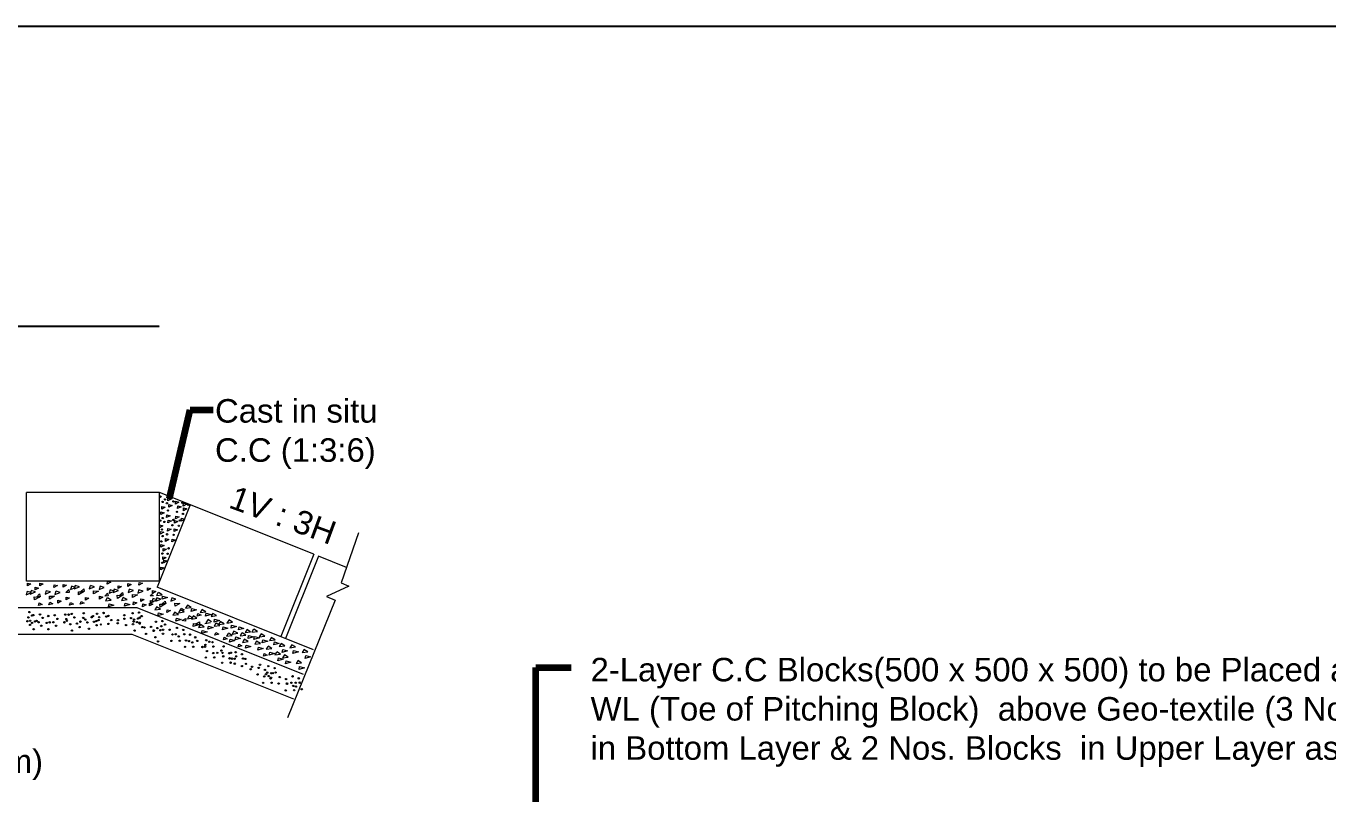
# Model space of a CAD drawing. Header units: inches. Extents: x 15 to 141071, y -30183 to 14738.
# Drawn here: x 31949 to 35845, y 763 to 3062 of the extents above; entities that cross this region are included whole.
import ezdxf

# ---------------------------------------------------------------- set-up
doc = ezdxf.new("R2010")
doc.units = ezdxf.units.IN
doc.header["$MEASUREMENT"] = 0
doc.header["$PDMODE"] = 3
doc.layers.add('LINE', color=7, linetype='Continuous')
doc.styles.get("Standard").update_dxf_attribs({"font": 'arial.ttf'})
doc.dimstyles.get("Standard").update_dxf_attribs({"dimtxt": 0.18, "dimasz": 0.18, "dimexe": 0.18, "dimexo": 0.0625, "dimgap": 0.09, "dimtad": 0, "dimtih": 1, "dimtoh": 1, "dimdec": 4, "dimzin": 0, "dimdsep": 46, "dimtxsty": 'Standard', "dimcen": 0.09, "dimadec": 0, "dimazin": 0, "dimtfac": 1, "dimtdec": 4, "dimtofl": 0, "dimtmove": 0, "dimatfit": 3, "dimfxl": 1, "dimtolj": 1, "dimtzin": 0, "dimarcsym": 0})

# ---------------------------------------------------------------- blocks, each defined once
blk = doc.blocks.new('*D16')
at = {"color": 0, "lineweight": -2, "ltscale": 0.5, "transparency": 16777216}
for p, q in [((30490.3, 2162.1), (30490.3, 2162.4)), ((30491.3, 2162.2), (31417.9, 2162.2)), ((32347.8, 2162.2), (31421.3, 2162.2)), ((32348.8, 2162.1), (32348.8, 2162.4))]:
    blk.add_line(p, q, dxfattribs=at)
at = {"color": 0, "linetype": 'Continuous', "ltscale": 0.5, "transparency": 16777216}
for points in [[(30491.3, 2162.4), (30491.3, 2162), (30490.3, 2162.2)], [(32347.8, 2162.4), (32347.8, 2162), (32348.8, 2162.2)]]:
    blk.add_solid(points, dxfattribs=at)
at = {"layer": 'Defpoints', "color": 0, "linetype": 'Continuous', "ltscale": 0.5, "transparency": 16777216}
for p in [(32348.8, 2162.2), (30490.3, 1664.9), (32348.8, 1664.9)]:
    blk.add_point(p, dxfattribs=at)
at = {"color": 0, "linetype": 'Continuous', "lineweight": 20, "ltscale": 0.5, "transparency": 16777216, "insert": (31419.6, 2162.2), "char_height": 0.85, "attachment_point": 5}
blk.add_mtext('\\A1;2.10m', dxfattribs=at)

msp = doc.modelspace()

# ---------------------------------------------------------------- hatches: boundary and pattern name
at = {"layer": 'LINE', "lineweight": 20, "ltscale": 0.5}
for points in [[(32353.779661, 1652.852203, -1), (32349.68164, 1652.852203, -1)], [(32360.041254, 1636.960879, -1), (32355.943234, 1636.960879, -1)], [(32367.65327, 1644.427127, -1), (32363.55525, 1644.427127, -1)], [(32392.407612, 1638.447787, -1), (32388.309592, 1638.447787, -1)], [(32419.22112, 1634.50918, -1), (32415.123099, 1634.50918, -1)], [(32372.821693, 1633.012223, -1), (32368.723673, 1633.012223, -1)], [(32376.634897, 1611.413761, -1), (32372.536876, 1611.413761, -1)], [(32403.448404, 1607.475154, -1), (32399.350384, 1607.475154, -1)], [(32420.798088, 1601.173382, -1), (32416.700067, 1601.173382, -1)], [(32436.570803, 1628.207408, -1), (32432.472783, 1628.207408, -1)], [(32352.883268, 1581.290006, -1), (32348.785247, 1581.290006, -1)], [(32360.495283, 1588.756254, -1), (32356.397263, 1588.756254, -1)], [(32365.663706, 1577.34135, -1), (32361.565686, 1577.34135, -1)], [(32389.253268, 1567.158442, -1), (32385.155248, 1567.158442, -1)], [(32392.517788, 1583.193559, -1), (32388.419768, 1583.193559, -1)], [(32408.574714, 1565.582999, -1), (32404.476694, 1565.582999, -1)], [(32411.839234, 1581.618116, -1), (32407.741213, 1581.618116, -1)], [(32356.610445, 1518.923786, -1), (32352.512424, 1518.923786, -1)], [(32358.488728, 1554.571737, -1), (32354.390708, 1554.571737, -1)], [(32359.874964, 1534.958903, -1), (32355.776944, 1534.958903, -1)], [(32373.480553, 1540.124416, -1), (32369.382532, 1540.124416, -1)], [(32392.801999, 1538.548973, -1), (32388.703978, 1538.548973, -1)], [(32359.605719, 1482.516557, -1), (32355.507698, 1482.516557, -1)], [(32374.805169, 1482.134166, -1), (32370.707149, 1482.134166, -1)], [(32378.069689, 1498.169283, -1), (32373.971668, 1498.169283, -1)], [(32359.032454, 1455.10014, -1), (32354.934433, 1455.10014, -1)], [(31958.384838, 1291.559149, -1), (31954.286818, 1291.559149, -1)], [(31961.683168, 1307.402318, -1), (31957.585148, 1307.402318, -1)], [(31969.58441, 1296.724012, -1), (31965.486389, 1296.724012, -1)], [(31973.588825, 1298.377515, -1), (31969.490804, 1298.377515, -1)], [(31993.240332, 1300.520403, -1), (31989.142312, 1300.520403, -1)], [(32001.141574, 1289.842096, -1), (31997.043553, 1289.842096, -1)], [(32017.711279, 1295.624726, -1), (32013.613259, 1295.624726, -1)], [(32037.362787, 1297.767614, -1), (32033.264766, 1297.767614, -1)], [(32045.264028, 1287.089308, -1), (32041.166008, 1287.089308, -1)], [(32068.727832, 1299.753891, -1), (32064.629811, 1299.753891, -1)], [(32072.349742, 1286.257901, -1), (32068.251721, 1286.257901, -1)], [(32078.783559, 1300.386628, -1), (32074.980169, 1298.860851, -1)], [(32088.379339, 1301.896778, -1), (32084.281318, 1301.896778, -1)], [(32096.280581, 1291.218472, -1), (32092.18256, 1291.218472, -1)], [(32122.704141, 1290.05179, -1), (32118.60612, 1290.05179, -1)], [(32123.880966, 1303.883055, -1), (32119.782945, 1303.883055, -1)], [(32128.63077, 1284.915273, -1), (32124.53275, 1284.915273, -1)], [(32147.705973, 1292.006923, -1), (32143.607952, 1292.006923, -1)], [(32151.433714, 1295.347636, -1), (32147.335694, 1295.347636, -1)], [(32163.866926, 1302.506642, -1), (32159.768906, 1302.506642, -1)], [(32168.616731, 1283.53886, -1), (32164.51871, 1283.53886, -1)], [(32170.208657, 1291.94818, -1), (32166.110636, 1291.94818, -1)], [(32183.518434, 1304.649529, -1), (32179.420413, 1304.649529, -1)], [(32191.419675, 1293.971223, -1), (32187.321655, 1293.971223, -1)], [(32198.060371, 1295.800812, -1), (32193.962351, 1295.800812, -1)], [(32245.564887, 1297.697202, -1), (32241.466867, 1297.697202, -1)], [(32245.892463, 1287.302316, -1), (32241.794442, 1287.302316, -1)], [(32265.54397, 1289.445204, -1), (32261.44595, 1289.445204, -1)], [(32270.0367, 1303.883055, -1), (32265.93868, 1303.883055, -1)], [(32274.786505, 1284.915273, -1), (32270.688484, 1284.915273, -1)], [(32286.775589, 1288.011757, -1), (32282.677568, 1288.011757, -1)], [(32289.688208, 1306.025942, -1), (32285.590187, 1306.025942, -1)], [(32291.825654, 1290.610954, -1), (32287.727633, 1290.610954, -1)], [(32297.589449, 1295.347636, -1), (32293.491429, 1295.347636, -1)], [(31955.463708, 1279.8105, -1), (31951.365688, 1279.8105, -1)], [(31963.36495, 1269.132194, -1), (31959.266929, 1269.132194, -1)], [(31963.784343, 1281.372729, -1), (31959.686323, 1281.372729, -1)], [(31969.452331, 1274.978943, -1), (31965.354311, 1274.978943, -1)], [(31974.202136, 1256.011161, -1), (31970.104115, 1256.011161, -1)], [(31978.33863, 1279.409734, -1), (31974.240609, 1279.409734, -1)], [(31983.087704, 1281.126232, -1), (31978.989684, 1281.126232, -1)], [(31989.103838, 1277.12183, -1), (31985.005818, 1277.12183, -1)], [(31997.00508, 1266.443524, -1), (31992.907059, 1266.443524, -1)], [(32013.574786, 1274.978943, -1), (32009.476765, 1274.978943, -1)], [(32018.32459, 1256.011161, -1), (32014.22657, 1256.011161, -1)], [(32022.461084, 1276.656945, -1), (32018.363063, 1276.656945, -1)], [(32033.226293, 1277.12183, -1), (32029.128272, 1277.12183, -1)], [(32041.127534, 1266.443524, -1), (32037.029514, 1266.443524, -1)], [(32066.248993, 1277.448176, -1), (32062.445603, 1275.922399, -1)], [(32073.477636, 1280.786109, -1), (32069.379616, 1280.786109, -1)], [(32083.895005, 1270.849779, -1), (32079.796985, 1270.849779, -1)], [(32088.64481, 1251.881997, -1), (32084.546789, 1251.881997, -1)], [(32103.546512, 1272.992666, -1), (32099.448492, 1272.992666, -1)], [(32111.447754, 1262.31436, -1), (32107.349733, 1262.31436, -1)], [(32114.153198, 1278.670678, -1), (32110.055178, 1278.670678, -1)], [(32134.911557, 1276.355318, -1), (32130.813537, 1276.355318, -1)], [(32139.661362, 1257.387537, -1), (32135.563341, 1257.387537, -1)], [(32154.563065, 1278.498206, -1), (32150.465044, 1278.498206, -1)], [(32161.657714, 1280.567068, -1), (32157.559694, 1280.567068, -1)], [(32162.464306, 1267.8199, -1), (32158.366286, 1267.8199, -1)], [(32175.258721, 1270.193448, -1), (32171.160701, 1270.193448, -1)], [(32197.760111, 1272.03165, -1), (32193.662091, 1272.03165, -1)], [(32206.311054, 1283.412762, -1), (32202.213033, 1283.412762, -1)], [(32225.61312, 1273.987337, -1), (32221.5151, 1273.987337, -1)], [(32226.262821, 1282.768699, -1), (32222.1648, 1282.768699, -1)], [(32250.642267, 1268.334535, -1), (32246.544247, 1268.334535, -1)], [(32271.415502, 1270.849779, -1), (32267.317482, 1270.849779, -1)], [(32273.445212, 1278.766898, -1), (32269.347191, 1278.766898, -1)], [(32276.165307, 1251.881997, -1), (32272.067286, 1251.881997, -1)], [(32283.276006, 1277.332897, -1), (32279.177985, 1277.332897, -1)], [(32291.06701, 1272.992666, -1), (32286.968989, 1272.992666, -1)], [(32291.826948, 1275.435953, -1), (32287.728927, 1275.435953, -1)], [(32298.968251, 1262.31436, -1), (32294.870231, 1262.31436, -1)], [(32305.910336, 1260.969378, -1), (32301.812316, 1260.969378, -1)], [(32325.561843, 1263.112266, -1), (32321.463823, 1263.112266, -1)], [(32333.463085, 1252.433959, -1), (32329.365064, 1252.433959, -1)], [(32333.692098, 1250.87173, -1), (32329.594077, 1250.87173, -1)], [(32339.911558, 1278.463548, -1), (32335.813537, 1278.463548, -1)], [(32344.661362, 1259.495767, -1), (32340.563342, 1259.495767, -1)], [(32353.343605, 1253.014618, -1), (32349.245584, 1253.014618, -1)], [(32356.264735, 1264.763267, -1), (32352.166714, 1264.763267, -1)], [(32359.563065, 1280.606436, -1), (32355.465045, 1280.606436, -1)], [(32361.66424, 1254.576847, -1), (32357.56622, 1254.576847, -1)], [(32367.464307, 1269.92813, -1), (32363.366286, 1269.92813, -1)], [(32380.967601, 1254.33035, -1), (32376.86958, 1254.33035, -1)], [(32402.702723, 1259.308966, -1), (32398.953643, 1260.963709, -1)], [(32421.54621, 1253.334293, -1), (32417.79713, 1254.989036, -1)], [(32310.660141, 1242.001596, -1), (32306.56212, 1242.001596, -1)], [(32338.441902, 1231.903949, -1), (32334.343882, 1231.903949, -1)], [(32346.505947, 1219.526878, -1), (32342.407926, 1219.526878, -1)], [(32361.244846, 1242.336312, -1), (32357.146826, 1242.336312, -1)], [(32386.15667, 1220.3024, -1), (32382.40759, 1221.957143, -1)], [(32389.470319, 1239.573028, -1), (32385.721239, 1241.22777, -1)], [(32399.389074, 1240.038338, -1), (32395.639994, 1241.693081, -1)], [(32408.313806, 1233.598355, -1), (32404.564726, 1235.253098, -1)], [(32411.230466, 1220.638844, -1), (32407.481387, 1222.293586, -1)], [(32424.46287, 1240.374782, -1), (32420.71379, 1242.029525, -1)], [(32429.835807, 1221.756789, -1), (32426.086728, 1223.411532, -1)], [(32438.643011, 1219.703707, -1), (32434.893932, 1221.35845, -1)], [(32441.956661, 1238.974335, -1), (32438.207581, 1240.629078, -1)], [(32448.679294, 1215.782117, -1), (32444.930214, 1217.436859, -1)], [(32457.515462, 1230.949081, -1), (32453.766382, 1232.603823, -1)], [(32463.716808, 1220.040151, -1), (32459.967728, 1221.694894, -1)], [(32488.160496, 1208.342577, -1), (32484.411416, 1209.99732, -1)], [(32490.296542, 1222.151895, -1), (32486.547462, 1223.806638, -1)], [(32499.751531, 1218.670347, -1), (32495.6559, 1218.810261, -1)], [(32509.140029, 1216.177223, -1), (32505.390949, 1217.831965, -1)], [(32426.522158, 1202.486161, -1), (32422.773078, 1204.140904, -1)], [(32451.595955, 1202.822605, -1), (32447.846875, 1204.477348, -1)], [(32479.021932, 1202.746413, -1), (32474.926301, 1202.886328, -1)], [(32486.982893, 1202.881267, -1), (32483.233813, 1204.53601, -1)], [(32489.187389, 1170.313937, -1), (32485.43831, 1171.968679, -1)], [(32492.501039, 1189.584565, -1), (32488.751959, 1191.239307, -1)], [(32511.344525, 1183.609892, -1), (32507.595446, 1185.264635, -1)], [(32512.056689, 1203.217711, -1), (32508.307609, 1204.872454, -1)], [(32514.261186, 1170.650381, -1), (32510.512106, 1172.305123, -1)], [(32523.340795, 1184.521547, -1), (32519.591715, 1186.17629, -1)], [(32535.759224, 1191.480782, -1), (32532.010144, 1193.135525, -1)], [(32539.107132, 1184.388514, -1), (32535.358052, 1186.043257, -1)], [(32541.396688, 1174.021304, -1), (32537.647608, 1175.676047, -1)], [(32542.420781, 1203.659142, -1), (32538.671701, 1205.313885, -1)], [(32559.421649, 1183.17393, -1), (32555.672569, 1184.828673, -1)], [(32560.240174, 1168.046631, -1), (32556.491095, 1169.701374, -1)], [(32564.180928, 1184.724958, -1), (32560.431848, 1186.379701, -1)], [(32567.566112, 1167.074579, -1), (32563.817032, 1168.729322, -1)], [(32575.13256, 1166.983341, -1), (32571.38348, 1168.638083, -1)], [(32578.446209, 1186.253968, -1), (32574.697129, 1187.908711, -1)], [(32579.984541, 1174.033814, -1), (32576.235461, 1175.688556, -1)], [(32597.289696, 1180.279296, -1), (32593.540616, 1181.934038, -1)], [(32600.206356, 1167.319784, -1), (32596.457276, 1168.974527, -1)], [(32607.020377, 1166.312135, -1), (32603.271298, 1167.966877, -1)], [(32538.083039, 1154.750676, -1), (32534.333959, 1156.405419, -1)], [(32563.156835, 1155.08712, -1), (32559.407755, 1156.741863, -1)], [(32575.82024, 1152.092297, -1), (32572.07116, 1153.74704, -1)], [(32597.147916, 1144.688126, -1), (32593.398837, 1146.342869, -1)], [(32609.566345, 1151.647361, -1), (32605.817266, 1153.302104, -1)], [(32623.418968, 1135.230502, -1), (32619.669889, 1136.885245, -1)], [(32627.55918, 1143.0018, -1), (32623.810101, 1144.656543, -1)], [(32647.348018, 1139.223119, -1), (32643.598939, 1140.877862, -1)], [(32651.245694, 1148.865166, -1), (32647.496614, 1150.519909, -1)], [(32666.191505, 1133.248446, -1), (32662.442425, 1134.903189, -1)], [(32676.131556, 1144.642811, -1), (32672.382476, 1146.297554, -1)], [(32694.975043, 1138.668138, -1), (32691.225963, 1140.322881, -1)], [(32644.034369, 1119.952491, -1), (32640.285289, 1121.607234, -1)], [(32660.740775, 1094.594897, -1), (32656.991695, 1096.24964, -1)], [(32664.054424, 1113.865525, -1), (32660.305344, 1115.520268, -1)], [(32669.108166, 1120.288935, -1), (32665.359086, 1121.943678, -1)], [(32672.817907, 1125.372183, -1), (32669.068827, 1127.026926, -1)], [(32677.522845, 1115.007454, -1), (32673.773765, 1116.662197, -1)], [(32682.897911, 1107.890852, -1), (32679.148831, 1109.545595, -1)], [(32684.579717, 1109.81924, -1), (32680.830638, 1111.473983, -1)], [(32685.036468, 1123.363925, -1), (32681.287389, 1125.018667, -1)], [(32685.814571, 1094.931341, -1), (32682.065491, 1096.586084, -1)], [(32690.706058, 1123.702633, -1), (32686.956978, 1125.357376, -1)], [(32697.891703, 1125.708627, -1), (32694.142623, 1127.363369, -1)], [(32707.104649, 1092.621001, -1), (32703.355569, 1094.275744, -1)], [(32710.418298, 1111.891629, -1), (32706.669219, 1113.546372, -1)], [(32729.261785, 1105.916956, -1), (32725.512705, 1107.571699, -1)], [(32731.757145, 1091.435764, -1), (32728.008065, 1093.090507, -1)], [(32732.178446, 1092.957445, -1), (32728.429366, 1094.612188, -1)], [(32745.274698, 1094.896188, -1), (32741.525618, 1096.550931, -1)], [(32748.588347, 1114.166816, -1), (32744.839267, 1115.821559, -1)], [(32758.017027, 1095.029834, -1), (32754.267947, 1096.684576, -1)], [(32767.431834, 1108.192144, -1), (32763.682754, 1109.846886, -1)], [(32770.348494, 1095.232632, -1), (32766.599414, 1096.887375, -1)], [(32728.443496, 1072.165136, -1), (32724.694416, 1073.819879, -1)], [(32750.600631, 1085.461092, -1), (32746.851552, 1087.115834, -1)], [(32753.517292, 1072.50158, -1), (32749.768212, 1074.156323, -1)], [(32758.84359, 1083.530503, -1), (32755.09451, 1085.185246, -1)], [(32776.403762, 1075.510477, -1), (32772.654683, 1077.165219, -1)]]:
    msp.add_hatch(color=7, dxfattribs=at).paths.add_polyline_path(points)

# ---------------------------------------------------------------- linework, layer by layer
at = {"layer": 'LINE', "color": 7, "lineweight": 20, "ltscale": 0.5}
for p, q in [((31950.54067, 1399.536808), (31950.54067, 1664.871229)), ((32348.835166, 1664.871229), (31950.54067, 1664.871229)), ((32348.835166, 1399.536808), (32348.835166, 1664.871229)), ((32810.136949, 1480.350516), (32348.835166, 1664.871229)), ((32373.622397, 1640.055493), (32374.121726, 1648.359924)), ((32384.092039, 1645.769971), (32373.622397, 1640.055493)), ((32374.121726, 1648.359924), (32384.092039, 1645.769971)), ((32396.495004, 1630.626065), (32396.994334, 1638.930496)), ((32406.964647, 1636.340544), (32396.495004, 1630.626065)), ((32396.994334, 1638.930496), (32406.964647, 1636.340544)), ((32440.329794, 1628.273378), (32341.803115, 1381.956683)), ((32352.314172, 1599.157626), (32352.813502, 1607.462057)), ((32362.783815, 1604.872105), (32352.314172, 1599.157626)), ((32352.813502, 1607.462057), (32362.783815, 1604.872105)), ((32355.567808, 1615.408496), (32356.067137, 1623.712927)), ((32366.03745, 1621.122975), (32355.567808, 1615.408496)), ((32356.067137, 1623.712927), (32366.03745, 1621.122975)), ((32369.814493, 1590.221111), (32370.313822, 1598.525542)), ((32370.313822, 1598.525542), (32380.284135, 1595.93559)), ((32376.194727, 1621.025214), (32376.694057, 1629.329645)), ((32386.66437, 1626.739692), (32376.194727, 1621.025214)), ((32376.694057, 1629.329645), (32386.66437, 1626.739692)), ((32403.008235, 1617.086607), (32403.507564, 1625.391038)), ((32413.477877, 1622.801085), (32403.008235, 1617.086607)), ((32403.507564, 1625.391038), (32413.477877, 1622.801085)), ((32419.604628, 1624.864458), (32420.103957, 1633.168889)), ((32430.07427, 1630.578937), (32419.604628, 1624.864458)), ((32420.103957, 1633.168889), (32430.07427, 1630.578937)), ((32420.357918, 1610.784835), (32420.857248, 1619.089266)), ((32430.827561, 1616.499314), (32420.357918, 1610.784835)), ((32420.857248, 1619.089266), (32430.827561, 1616.499314)), ((32348.409821, 1559.737623), (32348.90915, 1568.042054)), ((32358.879464, 1565.452102), (32348.409821, 1559.737623)), ((32348.90915, 1568.042054), (32358.879464, 1565.452102)), ((32380.284135, 1595.93559), (32369.814493, 1590.221111)), ((32373.818135, 1574.602639), (32374.317465, 1582.90707)), ((32384.287778, 1580.317118), (32373.818135, 1574.602639)), ((32374.317465, 1582.90707), (32384.287778, 1580.317118)), ((32393.139581, 1573.027197), (32393.63891, 1581.331628)), ((32403.609224, 1578.741675), (32393.139581, 1573.027197)), ((32393.63891, 1581.331628), (32403.609224, 1578.741675)), ((32396.628, 1586.282504), (32397.127329, 1594.586935)), ((32407.097643, 1591.996982), (32396.628, 1586.282504)), ((32397.127329, 1594.586935), (32407.097643, 1591.996982)), ((32413.977684, 1579.980733), (32414.477013, 1588.285163)), ((32424.447326, 1585.695211), (32413.977684, 1579.980733)), ((32414.477013, 1588.285163), (32424.447326, 1585.695211)), ((32351.094341, 1540.403762), (32351.59367, 1548.708193)), ((32361.563983, 1546.11824), (32351.094341, 1540.403762)), ((32351.59367, 1548.708193), (32361.563983, 1546.11824)), ((32366.660149, 1518.931766), (32367.159478, 1527.236197)), ((32377.129791, 1524.646245), (32366.660149, 1518.931766)), ((32367.159478, 1527.236197), (32377.129791, 1524.646245)), ((32373.040383, 1549.735869), (32373.539713, 1558.0403)), ((32383.510026, 1555.450348), (32373.040383, 1549.735869)), ((32373.539713, 1558.0403), (32383.510026, 1555.450348)), ((32385.981594, 1517.356324), (32386.480924, 1525.660754)), ((32396.451237, 1523.070802), (32385.981594, 1517.356324)), ((32386.480924, 1525.660754), (32396.451237, 1523.070802)), ((32392.361829, 1548.160426), (32392.861158, 1556.464857)), ((32402.831472, 1553.874905), (32392.361829, 1548.160426)), ((32392.861158, 1556.464857), (32402.831472, 1553.874905)), ((32352.627872, 1501.229706), (32353.127202, 1509.534137)), ((32363.097515, 1506.944184), (32352.627872, 1501.229706)), ((32353.127202, 1509.534137), (32363.097515, 1506.944184)), ((32359.370036, 1489.578364), (32359.869365, 1497.882795)), ((32369.839679, 1495.292842), (32359.370036, 1489.578364)), ((32359.869365, 1497.882795), (32369.839679, 1495.292842)), ((32810.136949, 1480.350516), (32711.610271, 1234.03382)), ((32352.212049, 1433.907491), (32352.711379, 1442.211922)), ((32352.711379, 1442.211922), (32362.681692, 1439.621969)), ((32358.592284, 1464.711594), (32359.091613, 1473.016025)), ((32369.061927, 1470.426072), (32358.592284, 1464.711594)), ((32359.091613, 1473.016025), (32369.061927, 1470.426072)), ((32361.444111, 1454.944585), (32361.94344, 1463.249016)), ((32371.913754, 1460.659064), (32361.444111, 1454.944585)), ((32361.94344, 1463.249016), (32371.913754, 1460.659064)), ((32824.103383, 1474.763942), (32725.576705, 1228.447247)), ((32908.108255, 1441.161993), (32824.103383, 1474.763942)), ((32362.681692, 1439.621969), (32352.212049, 1433.907491)), ((31953.066626, 1369.068413), (31950.082264, 1359.310952)), ((31950.082264, 1359.310952), (31965.674959, 1365.614876)), ((32348.835166, 1399.536808), (31950.54067, 1399.536808)), ((31965.674959, 1365.614876), (31953.179278, 1369.436735)), ((31953.684023, 1386.010465), (31954.183353, 1394.314896)), ((31964.153666, 1391.724943), (31953.684023, 1386.010465)), ((31954.183353, 1394.314896), (31964.153666, 1391.724943)), ((31964.717583, 1371.223225), (31961.733221, 1361.465764)), ((31961.733221, 1361.465764), (31977.325917, 1367.769689)), ((31977.325917, 1367.769689), (31964.830236, 1371.591547)), ((31976.659604, 1373.534762), (31977.158933, 1381.839193)), ((31987.129247, 1379.24924), (31976.659604, 1373.534762)), ((31977.158933, 1381.839193), (31987.129247, 1379.24924)), ((31990.290975, 1385.80093), (31990.790305, 1394.105361)), ((32000.760618, 1391.515408), (31990.290975, 1385.80093)), ((31990.790305, 1394.105361), (32000.760618, 1391.515408)), ((32009.695773, 1370.962231), (32006.711411, 1361.20477)), ((32006.711411, 1361.20477), (32022.304106, 1367.508695)), ((32022.304106, 1367.508695), (32009.808426, 1371.330553)), ((32032.630671, 1380.863758), (32033.130001, 1389.168188)), ((32043.100314, 1386.578236), (32032.630671, 1380.863758)), ((32033.130001, 1389.168188), (32043.100314, 1386.578236)), ((32039.007026, 1369.528782), (32036.022664, 1359.771322)), ((32036.022664, 1359.771322), (32051.615359, 1366.075246)), ((32051.615359, 1366.075246), (32039.119678, 1369.897104)), ((32060.168875, 1382.077655), (32060.668205, 1390.382086)), ((32070.638518, 1387.792133), (32060.168875, 1382.077655)), ((32060.668205, 1390.382086), (32070.638518, 1387.792133)), ((32068.390725, 1366.223652), (32076.93896, 1374.542087)), ((32078.690269, 1366.409079), (32068.390725, 1366.223652)), ((32076.93896, 1374.542087), (32078.690269, 1366.409079)), ((32085.026155, 1384.428538), (32082.041793, 1374.671077)), ((32082.041793, 1374.671077), (32097.634488, 1380.975001)), ((32097.634488, 1380.975001), (32085.138808, 1384.796859)), ((32096.677113, 1386.58335), (32093.692751, 1376.825889)), ((32093.692751, 1376.825889), (32109.285446, 1383.129813)), ((32109.285446, 1383.129813), (32096.789765, 1386.951672)), ((32106.501851, 1359.294489), (32106.114785, 1368.419723)), ((32106.114785, 1368.419723), (32121.130118, 1367.859715)), ((32121.130118, 1367.859715), (32106.501851, 1359.294489)), ((32113.368914, 1368.629329), (32121.917149, 1376.947765)), ((32123.668459, 1368.814757), (32113.368914, 1368.629329)), ((32121.917149, 1376.947765), (32123.668459, 1368.814757)), ((32141.655302, 1386.322356), (32138.67094, 1376.564895)), ((32138.67094, 1376.564895), (32154.263636, 1382.868819)), ((32154.263636, 1382.868819), (32141.767955, 1386.690678)), ((32151.092975, 1370.825401), (32166.108308, 1370.265393)), ((32151.480041, 1361.700167), (32151.092975, 1370.825401)), ((32166.108308, 1370.265393), (32151.480041, 1361.700167)), ((32170.966555, 1384.888907), (32167.982193, 1375.131446)), ((32167.982193, 1375.131446), (32183.574888, 1381.43537)), ((32183.574888, 1381.43537), (32171.079208, 1385.257229)), ((32184.751682, 1355.33415), (32193.299917, 1363.652585)), ((32192.357719, 1390.698814), (32192.857048, 1399.003245)), ((32202.827361, 1396.413293), (32192.357719, 1390.698814)), ((32192.857048, 1399.003245), (32202.827361, 1396.413293)), ((32193.299917, 1363.652585), (32195.051227, 1355.519577)), ((32201.387112, 1373.539036), (32198.40275, 1363.781575)), ((32198.40275, 1363.781575), (32213.995446, 1370.085499)), ((32213.995446, 1370.085499), (32201.499765, 1373.907357)), ((32213.03807, 1375.693848), (32210.053708, 1365.936387)), ((32210.053708, 1365.936387), (32225.646404, 1372.240311)), ((32225.646404, 1372.240311), (32213.150723, 1376.06217)), ((32224.980091, 1378.005385), (32225.47942, 1386.309816)), ((32235.449733, 1383.719863), (32224.980091, 1378.005385)), ((32225.47942, 1386.309816), (32235.449733, 1383.719863)), ((32229.729872, 1357.739828), (32238.278107, 1366.058263)), ((32238.278107, 1366.058263), (32240.029416, 1357.925255)), ((32253.684009, 1384.161754), (32254.183338, 1392.466185)), ((32264.153651, 1389.876232), (32253.684009, 1384.161754)), ((32254.183338, 1392.466185), (32264.153651, 1389.876232)), ((32258.01626, 1375.432854), (32255.031898, 1365.675393)), ((32255.031898, 1365.675393), (32270.624593, 1371.979317)), ((32270.624593, 1371.979317), (32258.128912, 1375.801176)), ((32284.230498, 1363.873623), (32299.823193, 1370.177547)), ((32287.327512, 1373.999405), (32284.34315, 1364.241945)), ((32287.136363, 1387.793696), (32287.635692, 1396.098127)), ((32297.606005, 1393.508175), (32287.136363, 1387.793696)), ((32299.823193, 1370.177547), (32287.327512, 1373.999405)), ((32287.635692, 1396.098127), (32297.606005, 1393.508175)), ((32312.662356, 1371.890651), (32313.161686, 1380.195082)), ((32323.131999, 1377.605129), (32312.662356, 1371.890651)), ((32313.161686, 1380.195082), (32323.131999, 1377.605129)), ((32320.884206, 1356.036648), (32329.432441, 1364.355083)), ((32327.384722, 1363.176107), (32327.884051, 1371.480538)), ((32337.854365, 1368.890585), (32327.384722, 1363.176107)), ((32327.884051, 1371.480538), (32337.854365, 1368.890585)), ((32345.133205, 1365.51823), (32339.899701, 1356.758956)), ((32809.581577, 1194.845298), (32341.803115, 1381.956683)), ((32356.548133, 1359.146699), (32345.330758, 1365.848873)), ((31974.155256, 1353.059598), (31989.170589, 1352.49959)), ((31974.542322, 1343.934365), (31974.155256, 1353.059598)), ((31989.170589, 1352.49959), (31974.542322, 1343.934365)), ((31981.409385, 1353.269205), (31989.95762, 1361.58764)), ((31991.70893, 1353.454632), (31981.409385, 1353.269205)), ((31986.167948, 1326.71055), (31988.640827, 1334.65396)), ((31997.701186, 1329.75244), (31986.167948, 1326.71055)), ((31988.640827, 1334.65396), (31997.701186, 1329.75244)), ((31989.95762, 1361.58764), (31991.70893, 1353.454632)), ((32018.040734, 1328.980514), (32020.513613, 1336.923925)), ((32029.573972, 1332.022404), (32018.040734, 1328.980514)), ((32019.133445, 1355.465276), (32034.148779, 1354.905268)), ((32019.520511, 1346.340042), (32019.133445, 1355.465276)), ((32034.148779, 1354.905268), (32019.520511, 1346.340042)), ((32020.513613, 1336.923925), (32029.573972, 1332.022404)), ((32044.378994, 1334.441076), (32044.878323, 1342.745507)), ((32054.848636, 1340.155554), (32044.378994, 1334.441076)), ((32044.878323, 1342.745507), (32054.848636, 1340.155554)), ((32069.143743, 1343.7984), (32069.643072, 1352.102831)), ((32079.613385, 1349.512879), (32069.143743, 1343.7984)), ((32069.643072, 1352.102831), (32079.613385, 1349.512879)), ((32079.671136, 1328.113999), (32082.144015, 1336.057409)), ((32091.204374, 1331.155889), (32079.671136, 1328.113999)), ((32082.144015, 1336.057409), (32091.204374, 1331.155889)), ((32111.353284, 1331.147893), (32113.826163, 1339.091304)), ((32122.886522, 1334.189783), (32111.353284, 1331.147893)), ((32113.826163, 1339.091304), (32122.886522, 1334.189783)), ((32127.072408, 1342.983931), (32127.571737, 1351.288362)), ((32137.54205, 1348.698409), (32127.072408, 1342.983931)), ((32127.571737, 1351.288362), (32137.54205, 1348.698409)), ((32168.68314, 1346.24177), (32169.182469, 1354.546201)), ((32179.152783, 1351.956248), (32168.68314, 1346.24177)), ((32169.182469, 1354.546201), (32179.152783, 1351.956248)), ((32195.051227, 1355.519577), (32184.751682, 1355.33415)), ((32192.472749, 1349.642439), (32187.239245, 1340.883164)), ((32187.239245, 1340.883164), (32203.887677, 1343.270907)), ((32203.887677, 1343.270907), (32192.670302, 1349.973081)), ((32196.117277, 1323.3842), (32197.926036, 1332.336747)), ((32212.370678, 1328.198372), (32196.117277, 1323.3842)), ((32197.926036, 1332.336747), (32212.370678, 1328.198372)), ((32222.475743, 1357.530221), (32237.491076, 1356.970213)), ((32222.862809, 1348.404987), (32222.475743, 1357.530221)), ((32237.491076, 1356.970213), (32222.862809, 1348.404987)), ((32240.029416, 1357.925255), (32229.729872, 1357.739828)), ((32240.263772, 1351.163751), (32235.030268, 1342.404477)), ((32235.030268, 1342.404477), (32251.6787, 1344.79222)), ((32251.6787, 1344.79222), (32240.461325, 1351.494394)), ((32243.9083, 1324.905513), (32245.717058, 1333.85806)), ((32260.161701, 1329.719685), (32243.9083, 1324.905513)), ((32245.717058, 1333.85806), (32260.161701, 1329.719685)), ((32267.453932, 1359.935899), (32282.469265, 1359.375891)), ((32267.840998, 1350.810665), (32267.453932, 1359.935899)), ((32282.469265, 1359.375891), (32267.840998, 1350.810665)), ((32269.929053, 1329.438154), (32270.428382, 1337.742585)), ((32280.398695, 1335.152633), (32269.929053, 1329.438154)), ((32270.428382, 1337.742585), (32280.398695, 1335.152633)), ((32292.69948, 1338.911699), (32293.19881, 1347.21613)), ((32303.169123, 1344.626177), (32292.69948, 1338.911699)), ((32293.19881, 1347.21613), (32303.169123, 1344.626177)), ((32298.288661, 1323.383461), (32298.78799, 1331.687892)), ((32308.758303, 1329.09794), (32298.288661, 1323.383461)), ((32298.78799, 1331.687892), (32308.758303, 1329.09794)), ((32318.650568, 1325.806211), (32319.149898, 1334.110642)), ((32329.120211, 1331.52069), (32318.650568, 1325.806211)), ((32319.149898, 1334.110642), (32329.120211, 1331.52069)), ((32320.714179, 1337.5592), (32322.465489, 1329.426193)), ((32331.18375, 1356.222075), (32320.884206, 1356.036648)), ((32321.637224, 1333.611396), (32322.136553, 1341.915827)), ((32332.106866, 1339.325875), (32321.637224, 1333.611396)), ((32322.136553, 1341.915827), (32332.106866, 1339.325875)), ((32328.801374, 1347.445651), (32325.817012, 1337.688191)), ((32325.817012, 1337.688191), (32341.409708, 1343.992115)), ((32341.409708, 1343.992115), (32328.914027, 1347.813973)), ((32340.452332, 1349.600464), (32337.46797, 1339.843003)), ((32337.46797, 1339.843003), (32353.060665, 1346.146927)), ((32339.899701, 1356.758956), (32356.548133, 1359.146699)), ((32353.060665, 1346.146927), (32340.564985, 1349.968785)), ((32350.27707, 1322.311603), (32349.890004, 1331.436837)), ((32349.890004, 1331.436837), (32364.905338, 1330.876829)), ((32364.905338, 1330.876829), (32350.27707, 1322.311603)), ((32356.312978, 1346.496974), (32358.121737, 1355.449521)), ((32372.566379, 1351.311146), (32356.312978, 1346.496974)), ((32357.144134, 1331.646443), (32365.692368, 1339.964878)), ((32367.443678, 1331.831871), (32357.144134, 1331.646443)), ((32358.121737, 1355.449521), (32372.566379, 1351.311146)), ((32365.692368, 1339.964878), (32367.443678, 1331.831871)), ((32385.430521, 1349.33947), (32382.446159, 1339.582009)), ((32382.446159, 1339.582009), (32398.038855, 1345.885933)), ((32398.038855, 1345.885933), (32385.543174, 1349.707792)), ((32394.868194, 1333.842514), (32409.883527, 1333.282507)), ((32395.25526, 1324.717281), (32394.868194, 1333.842514)), ((32409.883527, 1333.282507), (32395.25526, 1324.717281)), ((32432.095709, 1327.889207), (32426.862205, 1319.129933)), ((32443.510637, 1321.517676), (32432.293262, 1328.21985)), ((32282.303223, 1319.877908), (30755.657181, 1319.877908)), ((32779.968222, 1120.811909), (32282.303223, 1319.877908)), ((32339.845952, 1322.517373), (32334.612448, 1313.758098)), ((32334.612448, 1313.758098), (32351.26088, 1316.145841)), ((32351.26088, 1316.145841), (32340.043505, 1322.848015)), ((32343.49048, 1296.259134), (32345.299239, 1305.211681)), ((32359.743881, 1301.073306), (32343.49048, 1296.259134)), ((32345.299239, 1305.211681), (32359.743881, 1301.073306)), ((32370.847627, 1306.001045), (32371.346956, 1314.305476)), ((32381.317269, 1311.715523), (32370.847627, 1306.001045)), ((32371.346956, 1314.305476), (32381.317269, 1311.715523)), ((32393.709995, 1306.478805), (32388.476491, 1297.71953)), ((32388.476491, 1297.71953), (32405.124923, 1300.107273)), ((32405.124923, 1300.107273), (32393.907548, 1306.809447)), ((32397.354523, 1280.220566), (32399.163281, 1289.173113)), ((32399.163281, 1289.173113), (32413.607924, 1285.034738)), ((32410.607504, 1314.35334), (32405.374, 1305.594066)), ((32405.374, 1305.594066), (32422.022432, 1307.981809)), ((32422.022432, 1307.981809), (32410.805057, 1314.683983)), ((32410.939786, 1310.775688), (32413.412666, 1318.719098)), ((32422.473024, 1313.817578), (32410.939786, 1310.775688)), ((32413.412666, 1318.719098), (32422.473024, 1313.817578)), ((32416.916408, 1282.357854), (32427.207494, 1288.387964)), ((32426.862205, 1319.129933), (32443.510637, 1321.517676)), ((32427.207494, 1288.387964), (32426.960846, 1280.072191)), ((32437.426328, 1296.050866), (32432.192824, 1287.291591)), ((32432.192824, 1287.291591), (32448.841256, 1289.679334)), ((32448.841256, 1289.679334), (32437.623881, 1296.381508)), ((32443.275482, 1308.867952), (32445.08424, 1317.820499)), ((32459.528883, 1313.682123), (32443.275482, 1308.867952)), ((32449.254351, 1295.353795), (32444.020847, 1286.59452)), ((32444.020847, 1286.59452), (32460.669279, 1288.982263)), ((32445.08424, 1317.820499), (32459.528883, 1313.682123)), ((32460.669279, 1288.982263), (32449.451904, 1295.684437)), ((32461.402493, 1294.73921), (32463.875372, 1302.682621)), ((32472.935731, 1297.7811), (32461.402493, 1294.73921)), ((32463.875372, 1302.682621), (32472.935731, 1297.7811)), ((32475.529301, 1314.566264), (32470.295797, 1305.806989)), ((32470.295797, 1305.806989), (32486.944229, 1308.194732)), ((32486.944229, 1308.194732), (32475.726854, 1314.896906)), ((32486.709074, 1295.545008), (32488.517833, 1304.497555)), ((32502.962475, 1300.359179), (32486.709074, 1295.545008)), ((32488.517833, 1304.497555), (32502.962475, 1300.359179)), ((32508.239326, 1303.208118), (32503.005822, 1294.448843)), ((32503.005822, 1294.448843), (32519.654254, 1296.836586)), ((32519.654254, 1296.836586), (32508.436879, 1303.53876)), ((32511.883854, 1276.949879), (32513.692613, 1285.902426)), ((32513.692613, 1285.902426), (32528.137255, 1281.764051)), ((32413.607924, 1285.034738), (32397.354523, 1280.220566)), ((32426.960846, 1280.072191), (32416.916408, 1282.357854)), ((32448.975796, 1264.455846), (32450.784554, 1273.408393)), ((32465.229197, 1269.270018), (32448.975796, 1264.455846)), ((32450.784554, 1273.408393), (32465.229197, 1269.270018)), ((32457.877923, 1271.875276), (32468.169009, 1277.905385)), ((32467.922362, 1269.589613), (32457.877923, 1271.875276)), ((32470.965143, 1269.8702), (32465.731639, 1261.110926)), ((32465.731639, 1261.110926), (32482.380071, 1263.498669)), ((32468.169009, 1277.905385), (32467.922362, 1269.589613)), ((32482.380071, 1263.498669), (32471.162696, 1270.200843)), ((32474.609671, 1243.611962), (32476.418429, 1252.564509)), ((32490.863072, 1248.426134), (32474.609671, 1243.611962)), ((32476.418429, 1252.564509), (32490.863072, 1248.426134)), ((32484.343964, 1273.522813), (32500.992396, 1275.910556)), ((32492.862154, 1284.332669), (32487.628649, 1275.573395)), ((32504.277082, 1277.961138), (32493.059706, 1284.663312)), ((32493.221996, 1256.023849), (32495.030755, 1264.976396)), ((32509.475397, 1260.838021), (32493.221996, 1256.023849)), ((32495.030755, 1264.976396), (32509.475397, 1260.838021)), ((32528.137255, 1281.764051), (32511.883854, 1276.949879)), ((32517.693223, 1273.873245), (32512.459719, 1265.113971)), ((32512.459719, 1265.113971), (32529.108151, 1267.501714)), ((32529.108151, 1267.501714), (32517.890776, 1274.203888)), ((32530.344206, 1278.528804), (32525.110702, 1269.76953)), ((32525.110702, 1269.76953), (32541.759134, 1272.157273)), ((32541.759134, 1272.157273), (32530.541759, 1278.859447)), ((32537.27342, 1254.321147), (32539.082178, 1263.273694)), ((32553.526821, 1259.135319), (32537.27342, 1254.321147)), ((32539.082178, 1263.273694), (32553.526821, 1259.135319)), ((32555.885101, 1283.393949), (32550.651597, 1274.634674)), ((32550.651597, 1274.634674), (32567.300029, 1277.022418)), ((32567.300029, 1277.022418), (32556.082654, 1283.724591)), ((32562.814315, 1259.186292), (32564.623073, 1268.138839)), ((32579.067716, 1264.000464), (32562.814315, 1259.186292)), ((32564.623073, 1268.138839), (32579.067716, 1264.000464)), ((32571.415981, 1250.183692), (32566.182477, 1241.424417)), ((32582.830909, 1243.81216), (32571.613534, 1250.514334)), ((32585.032669, 1253.799492), (32586.841428, 1262.752039)), ((32601.28607, 1258.613664), (32585.032669, 1253.799492)), ((32586.841428, 1262.752039), (32601.28607, 1258.613664)), ((32609.883919, 1254.703976), (32604.650414, 1245.944702)), ((32604.650414, 1245.944702), (32621.298847, 1248.332445)), ((32621.298847, 1248.332445), (32610.081471, 1255.034619)), ((32630.36384, 1255.810584), (32625.130336, 1247.051309)), ((32625.130336, 1247.051309), (32641.778768, 1249.439052)), ((32641.778768, 1249.439052), (32630.561393, 1256.141226)), ((32266.753643, 1240.219009), (30755.657181, 1240.219009)), ((32750.354866, 1046.77852), (32266.753643, 1240.219009)), ((32514.50903, 1238.5198), (32516.981909, 1246.46321)), ((32526.042268, 1241.56169), (32514.50903, 1238.5198)), ((32516.981909, 1246.46321), (32526.042268, 1241.56169)), ((32539.898595, 1224.551855), (32542.371475, 1232.495265)), ((32551.431833, 1227.593745), (32539.898595, 1224.551855)), ((32542.371475, 1232.495265), (32551.431833, 1227.593745)), ((32554.512783, 1243.688102), (32549.279279, 1234.928827)), ((32549.279279, 1234.928827), (32565.927711, 1237.31657)), ((32565.927711, 1237.31657), (32554.710336, 1244.018744)), ((32558.157311, 1217.429863), (32559.96607, 1226.38241)), ((32574.410712, 1222.244035), (32558.157311, 1217.429863)), ((32559.96607, 1226.38241), (32574.410712, 1222.244035)), ((32566.182477, 1241.424417), (32582.830909, 1243.81216)), ((32575.060509, 1223.925453), (32576.869267, 1232.878)), ((32591.31391, 1228.739625), (32575.060509, 1223.925453)), ((32576.869267, 1232.878), (32591.31391, 1228.739625)), ((32583.672612, 1203.33642), (32586.145491, 1211.27983)), ((32586.145491, 1211.27983), (32595.20585, 1206.37831)), ((32595.518905, 1245.036083), (32590.2854, 1236.276808)), ((32590.2854, 1236.276808), (32606.933832, 1238.664552)), ((32606.933832, 1238.664552), (32595.716457, 1245.366725)), ((32602.190331, 1225.504379), (32596.956827, 1216.745104)), ((32596.956827, 1216.745104), (32613.605259, 1219.132847)), ((32613.605259, 1219.132847), (32602.387884, 1225.835021)), ((32605.834859, 1199.24614), (32607.643617, 1208.198687)), ((32607.643617, 1208.198687), (32622.08826, 1204.060312)), ((32613.528447, 1228.445738), (32615.337205, 1237.398285)), ((32629.781848, 1233.25991), (32613.528447, 1228.445738)), ((32615.337205, 1237.398285), (32629.781848, 1233.25991)), ((32631.424912, 1225.284186), (32633.233671, 1234.236733)), ((32647.678313, 1230.098358), (32631.424912, 1225.284186)), ((32633.233671, 1234.236733), (32647.678313, 1230.098358)), ((32639.033311, 1219.877486), (32633.799806, 1211.118212)), ((32633.799806, 1211.118212), (32650.448238, 1213.505955)), ((32650.448238, 1213.505955), (32639.230863, 1220.208129)), ((32652.46872, 1241.957254), (32647.235216, 1233.197979)), ((32647.235216, 1233.197979), (32663.883648, 1235.585723)), ((32663.883648, 1235.585723), (32652.666273, 1242.287896)), ((32656.113248, 1215.699015), (32657.922006, 1224.651563)), ((32672.366649, 1220.513187), (32656.113248, 1215.699015)), ((32657.922006, 1224.651563), (32672.366649, 1220.513187)), ((32682.911505, 1230.562644), (32677.678001, 1221.80337)), ((32677.678001, 1221.80337), (32694.326433, 1224.191113)), ((32694.326433, 1224.191113), (32683.109058, 1230.893287)), ((32690.682193, 1208.963333), (32692.490952, 1217.91588)), ((32706.935594, 1213.777505), (32690.682193, 1208.963333)), ((32692.490952, 1217.91588), (32706.935594, 1213.777505)), ((32712.283526, 1212.94973), (32707.050022, 1204.190456)), ((32723.698454, 1206.578199), (32712.481079, 1213.280373)), ((32744.356028, 1209.485852), (32739.122523, 1200.726577)), ((32755.770955, 1203.114321), (32744.55358, 1209.816494)), ((32595.20585, 1206.37831), (32583.672612, 1203.33642)), ((32622.08826, 1204.060312), (32605.834859, 1199.24614)), ((32642.677838, 1193.619248), (32644.486597, 1202.571795)), ((32658.931239, 1198.43342), (32642.677838, 1193.619248)), ((32644.486597, 1202.571795), (32658.931239, 1198.43342)), ((32659.523669, 1175.627578), (32661.996548, 1183.570988)), ((32671.056907, 1178.669468), (32659.523669, 1175.627578)), ((32661.996548, 1183.570988), (32671.056907, 1178.669468)), ((32673.275449, 1204.723292), (32668.041945, 1195.964018)), ((32668.041945, 1195.964018), (32684.690377, 1198.351761)), ((32684.690377, 1198.351761), (32673.473002, 1205.053935)), ((32676.919977, 1178.465054), (32678.728735, 1187.417601)), ((32693.173378, 1183.279226), (32676.919977, 1178.465054)), ((32678.728735, 1187.417601), (32693.173378, 1183.279226)), ((32699.279321, 1187.838251), (32694.045817, 1179.078976)), ((32694.045817, 1179.078976), (32710.694249, 1181.466719)), ((32710.694249, 1181.466719), (32699.476874, 1188.168893)), ((32702.923849, 1161.580012), (32704.732607, 1170.532559)), ((32704.732607, 1170.532559), (32719.17725, 1166.394184)), ((32707.050022, 1204.190456), (32723.698454, 1206.578199)), ((32715.928054, 1186.691492), (32717.736813, 1195.644039)), ((32732.181455, 1191.505664), (32715.928054, 1186.691492)), ((32722.251148, 1179.179647), (32717.017643, 1170.420372)), ((32717.017643, 1170.420372), (32733.666076, 1172.808115)), ((32717.736813, 1195.644039), (32732.181455, 1191.505664)), ((32733.666076, 1172.808115), (32722.4487, 1179.510289)), ((32739.122523, 1200.726577), (32755.770955, 1203.114321)), ((32748.000555, 1183.227614), (32749.809314, 1192.180161)), ((32764.253956, 1188.041785), (32748.000555, 1183.227614)), ((32749.809314, 1192.180161), (32764.253956, 1188.041785)), ((32780.767803, 1194.766007), (32775.534299, 1186.006732)), ((32775.534299, 1186.006732), (32792.182731, 1188.394476)), ((32792.182731, 1188.394476), (32780.965356, 1195.096649)), ((32784.412331, 1168.507769), (32786.221089, 1177.460316)), ((32800.665732, 1173.32194), (32784.412331, 1168.507769)), ((32786.221089, 1177.460316), (32800.665732, 1173.32194)), ((32719.17725, 1166.394184), (32702.923849, 1161.580012)), ((32725.895676, 1152.921408), (32727.704434, 1161.873955)), ((32742.149077, 1157.73558), (32725.895676, 1152.921408)), ((32727.704434, 1161.873955), (32742.149077, 1157.73558)), ((32762.561915, 1161.860256), (32757.328411, 1153.100982)), ((32757.328411, 1153.100982), (32773.976843, 1155.488725)), ((32773.976843, 1155.488725), (32762.759468, 1162.190899)), ((32766.206443, 1135.602018), (32768.015202, 1144.554565)), ((32782.459844, 1140.41619), (32766.206443, 1135.602018)), ((32768.015202, 1144.554565), (32782.459844, 1140.41619))]:
    msp.add_line(p, q, dxfattribs=at)
at = {"layer": 'LINE', "color": 7, "lineweight": -2, "ltscale": 0.5}
msp.add_lwpolyline([(28975.377906, -4027.294112), (28975.377906, 3061.642296), (39000.136463, 3061.642296), (39000.136463, -4027.294112), (28975.377906, -4027.294112)], close=True, dxfattribs=at)
at = {"layer": 'LINE', "color": 7, "lineweight": 20, "ltscale": 0.5}
msp.add_lwpolyline([(32943.85781, 1544.322156), (32892.249497, 1395.399406), (32914.989835, 1385.09726), (32848.221297, 1354.212651), (32874.08531, 1342.984195), (32731.219968, 990.596417)], dxfattribs=at)
for centre in [(32351.730651, 1652.852203), (32357.992244, 1636.960879), (32365.60426, 1644.427127), (32390.358602, 1638.447787), (32417.17211, 1634.50918), (32370.772683, 1633.012223), (32374.585887, 1611.413761), (32401.399394, 1607.475154), (32418.749078, 1601.173382), (32434.521793, 1628.207408), (32350.834257, 1581.290006), (32358.446273, 1588.756254), (32363.614696, 1577.34135), (32387.204258, 1567.158442), (32390.468778, 1583.193559), (32406.525704, 1565.582999), (32409.790224, 1581.618116), (32354.561434, 1518.923786), (32356.439718, 1554.571737), (32357.825954, 1534.958903), (32371.431543, 1540.124416), (32390.752988, 1538.548973), (32357.556708, 1482.516557), (32372.756159, 1482.134166), (32376.020679, 1498.169283), (32356.983443, 1455.10014), (31956.335828, 1291.559149), (31959.634158, 1307.402318), (31967.5354, 1296.724012), (31971.539815, 1298.377515), (31991.191322, 1300.520403), (31999.092564, 1289.842096), (32015.662269, 1295.624726), (32035.313776, 1297.767614), (32043.215018, 1287.089308), (32066.678821, 1299.753891), (32070.300732, 1286.257901), (32076.881864, 1299.623739), (32086.330329, 1301.896778), (32094.23157, 1291.218472), (32120.65513, 1290.05179), (32121.831955, 1303.883055), (32126.58176, 1284.915273), (32145.656962, 1292.006923), (32149.384704, 1295.347636), (32161.817916, 1302.506642), (32166.567721, 1283.53886), (32168.159646, 1291.94818), (32181.469423, 1304.649529), (32189.370665, 1293.971223), (32196.011361, 1295.800812), (32243.515877, 1297.697202), (32243.843453, 1287.302316), (32263.49496, 1289.445204), (32267.98769, 1303.883055), (32272.737495, 1284.915273), (32284.726579, 1288.011757), (32287.639197, 1306.025942), (32289.776643, 1290.610954), (32295.540439, 1295.347636), (31953.414698, 1279.8105), (31961.315939, 1269.132194), (31961.735333, 1281.372729), (31967.403321, 1274.978943), (31972.153125, 1256.011161), (31976.289619, 1279.409734), (31981.038694, 1281.126232), (31987.054828, 1277.12183), (31994.95607, 1266.443524), (32011.525775, 1274.978943), (32016.27558, 1256.011161), (32020.412074, 1276.656945), (32031.177283, 1277.12183), (32039.078524, 1266.443524), (32064.347298, 1276.685287), (32071.428626, 1280.786109), (32081.845995, 1270.849779), (32086.595799, 1251.881997), (32101.497502, 1272.992666), (32109.398744, 1262.31436), (32112.104188, 1278.670678), (32132.862547, 1276.355318), (32137.612352, 1257.387537), (32152.514054, 1278.498206), (32159.608704, 1280.567068), (32160.415296, 1267.8199), (32173.209711, 1270.193448), (32195.711101, 1272.03165), (32204.262043, 1283.412762), (32223.56411, 1273.987337), (32224.213811, 1282.768699), (32248.593257, 1268.334535), (32269.366492, 1270.849779), (32271.396201, 1278.766898), (32274.116297, 1251.881997), (32281.226995, 1277.332897), (32289.017999, 1272.992666), (32289.777938, 1275.435953), (32296.919241, 1262.31436), (32303.861326, 1260.969378), (32323.512833, 1263.112266), (32331.414075, 1252.433959), (32331.643087, 1250.87173), (32337.862548, 1278.463548), (32342.612352, 1259.495767), (32351.294595, 1253.014618), (32354.215725, 1264.763267), (32357.514055, 1280.606436), (32359.61523, 1254.576847), (32365.415296, 1269.92813), (32378.918591, 1254.33035), (32400.828183, 1260.136337), (32419.67167, 1254.161664), (32308.61113, 1242.001596), (32336.392892, 1231.903949), (32344.456937, 1219.526878), (32359.195836, 1242.336312), (32384.28213, 1221.129771), (32387.595779, 1240.400399), (32397.514534, 1240.865709), (32406.439266, 1234.425726), (32409.355927, 1221.466215), (32422.58833, 1241.202153), (32427.961268, 1222.584161), (32436.768471, 1220.531078), (32440.082121, 1239.801706), (32446.804754, 1216.609488), (32455.640922, 1231.776452), (32461.842268, 1220.867522), (32486.285956, 1209.169949), (32488.422002, 1222.979267), (32497.703716, 1218.740304), (32507.265489, 1217.004594), (32424.647618, 1203.313533), (32449.721415, 1203.649977), (32476.974116, 1202.816371), (32485.108353, 1203.708639), (32487.31285, 1171.141308), (32490.626499, 1190.411936), (32509.469985, 1184.437263), (32510.182149, 1204.045083), (32512.386646, 1171.477752), (32521.466255, 1185.348919), (32533.884684, 1192.308153), (32537.232592, 1185.215886), (32539.522148, 1174.848676), (32540.546241, 1204.486514), (32557.547109, 1184.001301), (32558.365634, 1168.874003), (32562.306388, 1185.55233), (32565.691572, 1167.90195), (32573.25802, 1167.810712), (32576.571669, 1187.08134), (32578.110001, 1174.861185), (32595.415156, 1181.106667), (32598.331816, 1168.147156), (32605.145837, 1167.139506), (32536.208499, 1155.578048), (32561.282295, 1155.914491), (32573.9457, 1152.919669), (32595.273377, 1145.515497), (32607.691806, 1152.474732), (32621.544428, 1136.057874), (32625.684641, 1143.829171), (32645.473479, 1140.05049), (32649.371154, 1149.692538), (32664.316965, 1134.075818), (32674.257016, 1145.470182), (32693.100503, 1139.495509), (32642.159829, 1120.779862), (32658.866235, 1095.422269), (32662.179884, 1114.692897), (32667.233626, 1121.116306), (32670.943367, 1126.199554), (32675.648305, 1115.834825), (32681.023371, 1108.718224), (32682.705178, 1110.646612), (32683.161929, 1124.191296), (32683.940031, 1095.758712), (32688.831518, 1124.530005), (32696.017163, 1126.535998), (32705.230109, 1093.448372), (32708.543759, 1112.719), (32727.387245, 1106.744328), (32729.882605, 1092.263136), (32730.303906, 1093.784816), (32743.400158, 1095.72356), (32746.713807, 1114.994188), (32756.142487, 1095.857205), (32765.557294, 1109.019515), (32768.473954, 1096.060004), (32726.568956, 1072.992508), (32748.726092, 1086.288463), (32751.642752, 1073.328952), (32756.96905, 1084.357875), (32774.529223, 1076.337848)]:
    msp.add_circle(centre, 2.04901, dxfattribs=at)
for p in [(32064.654178, 1300.451476), (32486.851432, 1224.434986)]:
    msp.add_point(p, dxfattribs=at)

# ---------------------------------------------------------------- texts
at = {"color": 7, "lineweight": 20, "ltscale": 0.18, "insert": (32576.541925, 1687.351906), "char_height": 70.38, "width": 3482.07985402, "attachment_point": 1, "rotation": 339.756709615}
msp.add_mtext('1V : 3H', dxfattribs=at)
at = {"layer": 'LINE', "color": 0, "linetype": 'ByBlock', "lineweight": 20, "ltscale": 0.5, "char_height": 70.38, "attachment_point": 1}
for s, insert in [('Cast in situ\\PC.C (1:3:6)', (32514.857016, 1944.892393)), ('2-Layer C.C Blocks(500 x 500 x 500) to be Placed at Working \\PWL (Toe of Pitching Block)  above Geo-textile (3 Nos Blocks \\Pin Bottom Layer & 2 Nos. Blocks  in Upper Layer as Shown)', (33638.545874, 1170.318526)), (' Geo-textile filter\\P (thickness >= 3.00 mm)', (30945.732821, 1013.290625))]:
    msp.add_mtext(s, dxfattribs=dict(at, insert=insert))

# ---------------------------------------------------------------- dimensions: what is measured, and where the dimension line sits
at = {"color": 0, "linetype": 'Continuous', "lineweight": 20, "ltscale": 0.5}
dim = msp.add_linear_dim(base=(32348.835166, 2162.208358), p1=(30490.32276, 1664.871229), p2=(32348.835166, 1664.871229), text='2.10m', dimstyle='Standard', override={"dimtxt": 0.85, "dimasz": 1, "dimfxl": 0.15, "dimfxlon": 1}, dxfattribs=at)
dim.commit()
dim.dimension.update_dxf_attribs({"geometry": '*D16', "text_midpoint": (31419.578963, 2162.208358)})

# ---------------------------------------------------------------- leaders
at = {"layer": 'LINE', "color": 0, "linetype": 'ByBlock', "lineweight": 20, "ltscale": 0.5}
msp.add_leader([(32378.235761, 1646.916254), (32440.285474, 1912.797885), (32509.128008, 1912.797885)], dimstyle='Standard', override={"dimtxt": 0.9, "dimasz": 0.7, "dimclrd": 7, "dimclre": 7, "dimclrt": 7, "dimlwd": 65535, "dimlwe": 65535}, dxfattribs=at)
at = {"layer": 'LINE', "color": 7, "lineweight": 20, "ltscale": 0.5}
msp.add_leader([(33474.462059, 314.127969), (33474.462059, 1141.082258), (33580.922117, 1141.082258)], dimstyle='Standard', override={"dimtxt": 0.9, "dimasz": 0.7, "dimclrd": 7, "dimclre": 7, "dimclrt": 7, "dimlwd": 65535, "dimlwe": 65535}, dxfattribs=at)

doc.saveas('drawing.dxf')
